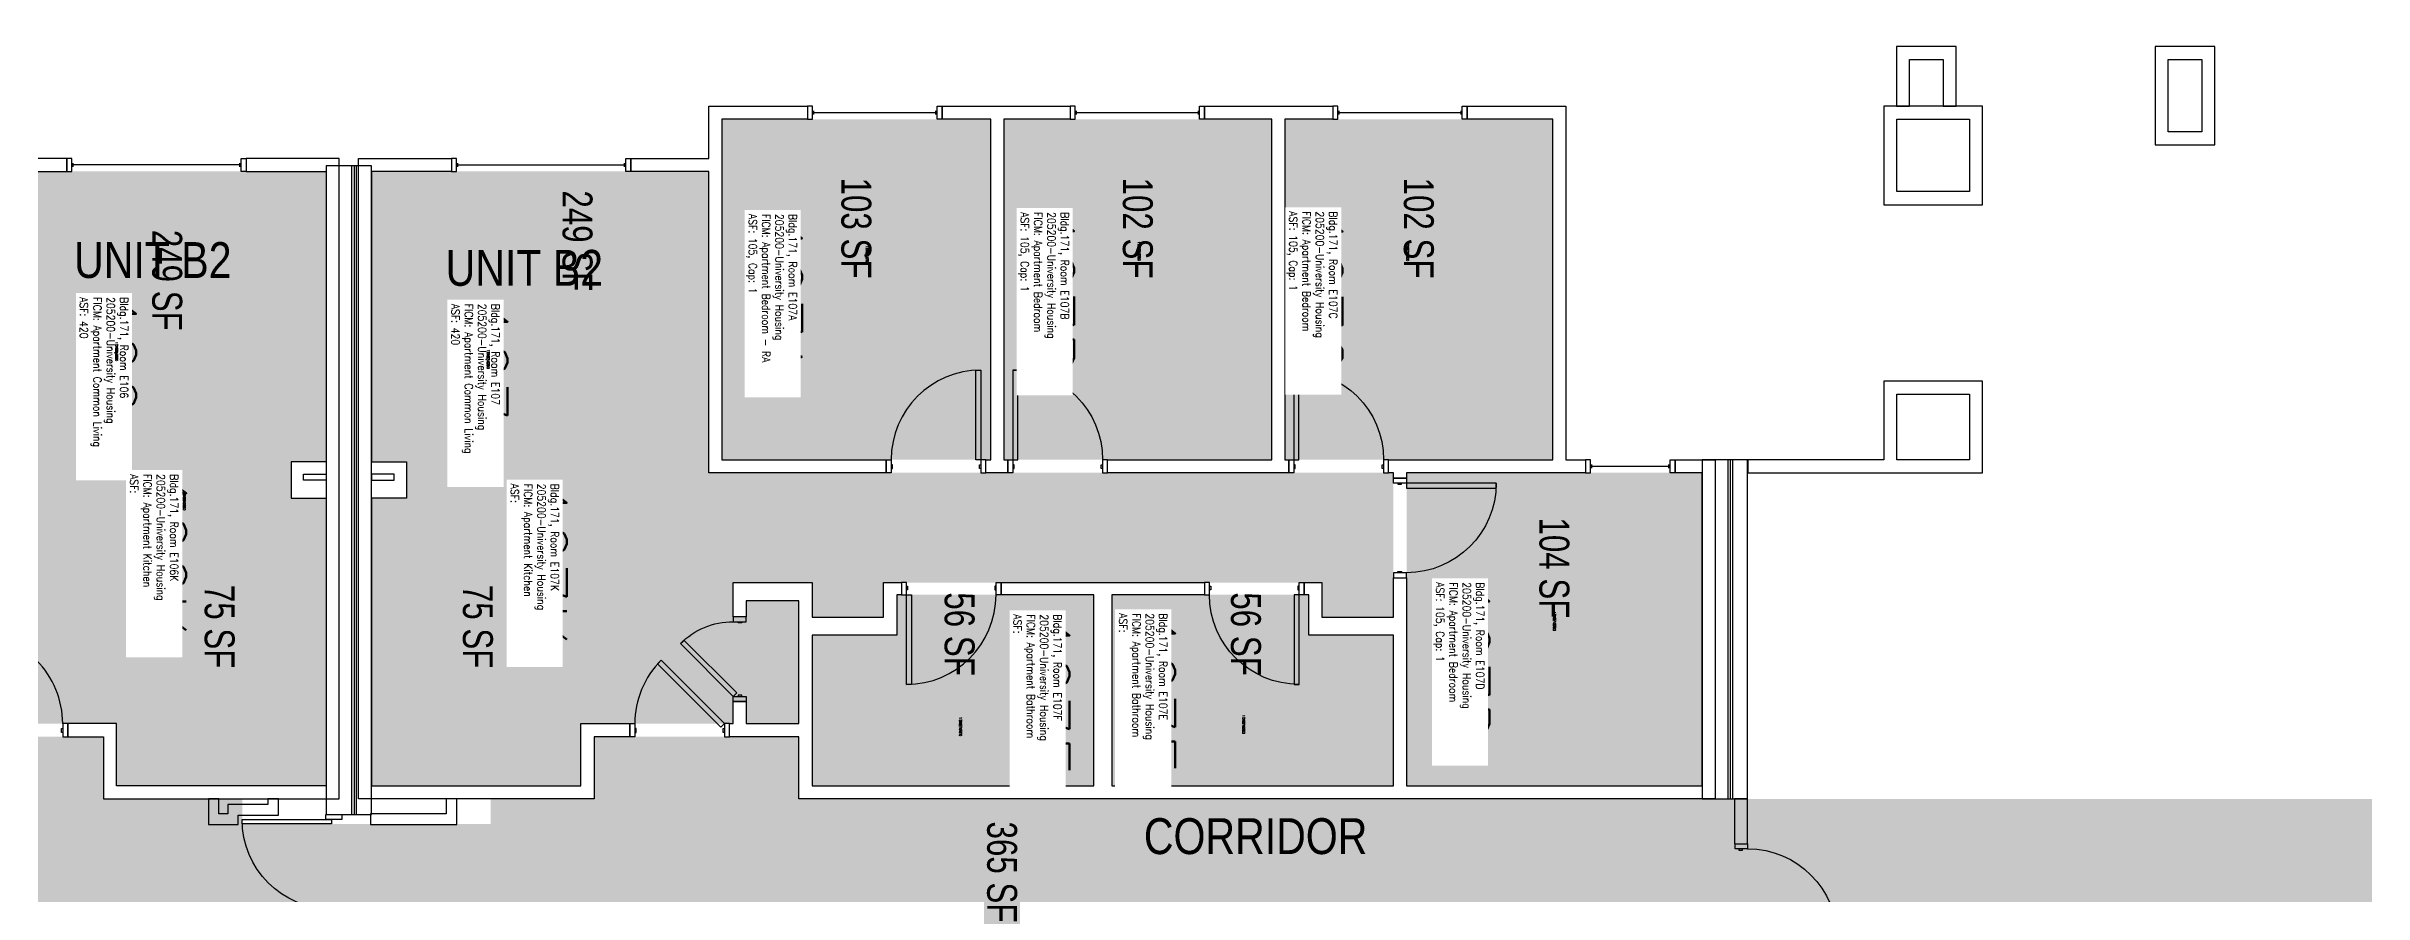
# Model space of a CAD drawing. Header units: inches. Extents: x 9163 to 12768, y -254 to 1312.
# Drawn here: x 10903 to 11834, y 971 to 1312 of the extents above; entities that cross this region are included whole.
import ezdxf
from ezdxf.enums import TextEntityAlignment as Align

# ---------------------------------------------------------------- set-up
doc = ezdxf.new("R2010")
doc.units = ezdxf.units.IN
doc.header["$LTSCALE"] = 48
doc.header["$MEASUREMENT"] = 0
for name, color, linetype in [('A-AREA-IDEN', 1, 'Continuous'), ('A-DOOR', 2, 'Continuous'), ('A-GLAZ', 1, 'Continuous'), ('A-IDEN-RNUM', 7, 'Continuous'), ('A-IDEN-SNUM', 4, 'Continuous'), ('A-IDEN-VNUM', 4, 'Continuous'), ('A-WALL', 5, 'Continuous'), ('AREA-TEXT', 3, 'Continuous'), ('Rooms-Category-Color', 7, 'Continuous'), ('Rooms-College-Color', 7, 'Continuous'), ('Rooms-Department-Color', 7, 'Continuous'), ('Rooms-Division-Color', 7, 'Continuous'), ('Rooms-Information', 7, 'Continuous')]:
    doc.layers.add(name, color=color, linetype=linetype)
doc.styles.add('AREA', font='arial.ttf', dxfattribs={"width": 0.75, "height": 12})
doc.styles.add('ROOMSNUMBER', font='txt.shx', dxfattribs={"height": 0.03})
doc.styles.add('ROOMVNUMBER', font='simplex.shx', dxfattribs={"width": 0.85})
doc.styles.get("Standard").update_dxf_attribs({"font": 'ARIALN.TTF'})

msp = doc.modelspace()

# ---------------------------------------------------------------- hatches: boundary and pattern name
h = msp.add_hatch()
h.set_pattern_fill('ANSI31', color=256, style=0)
h.set_pattern_definition([(135, (11632.31471, 1660.34839), (0.088388348, 0.088388348), [])])
h.paths.add_polyline_path([(11300.84, 1076.4), (11242.11, 1076.4), (11242.11, 1067.19), (11300.84, 1067.19)], flags=9)
at = {"layer": 'Rooms-Category-Color', "true_color": 0x728ef3}
for points in [[(11282.08, 1282.26), (11174.08, 1282.26), (11174.08, 1145.51), (11282.08, 1145.51), (11282.07, 1281.81)], [(11394.96, 1282.26), (11287.33, 1282.26), (11287.32, 1145.52), (11394.96, 1145.51), (11394.94, 1281.81)], [(11400.21, 1282.26), (11507.83, 1282.26), (11507.83, 1145.51), (11400.19, 1145.52), (11400.19, 1281.81)], [(11015.08, 1144.63), (10930.94, 1144.63), (10930.94, 1039.51), (10869.81, 1039.51), (10869.81, 1048.46), (10864.56, 1048.46), (10864.56, 1039.51), (10843.37, 1039.51), (10843.37, 1088.88), (10864.56, 1088.88), (10864.56, 1082.46), (10869.81, 1082.46), (10869.81, 1096.13), (10838.12, 1096.13), (10838.12, 1082.26), (10809.37, 1082.26), (10809.37, 1096.13), (10633.33, 1096.13), (10633.33, 1082.26), (10604.58, 1082.26), (10604.58, 1140.26), (10879.58, 1140.26), (10879.58, 1261.26), (11015.08, 1261.26)], [(11033.33, 1144.63), (11117.48, 1144.63), (11117.48, 1039.51), (11178.6, 1039.51), (11178.6, 1048.46), (11183.85, 1048.46), (11183.85, 1039.51), (11205.05, 1039.51), (11205.05, 1088.88), (11183.85, 1088.88), (11183.85, 1082.46), (11178.6, 1082.46), (11178.6, 1096.13), (11210.3, 1096.13), (11210.3, 1082.26), (11239.05, 1082.26), (11239.05, 1096.13), (11415.08, 1096.13), (11415.08, 1082.26), (11443.83, 1082.26), (11443.83, 1140.26), (11168.83, 1140.26), (11168.83, 1261.26), (11033.33, 1261.26)], [(10930.94, 1014.51), (10930.94, 1144.63), (11001.08, 1144.63), (11001.08, 1130.01), (11015.08, 1130.01), (11015.08, 1014.51)], [(11117.48, 1014.51), (11117.48, 1144.63), (11047.33, 1144.63), (11047.33, 1130.01), (11033.33, 1130.01), (11033.33, 1014.51)], [(11567.82, 1014.51), (11567.83, 1140.26), (11449.08, 1140.26), (11449.08, 1014.51)], [(11323.43, 1014.51), (11210.3, 1014.51), (11210.3, 1075.01), (11244.3, 1075.01), (11244.3, 1091.26), (11323.44, 1091.26)], [(11409.82, 1091.26), (11330.69, 1091.26), (11330.69, 1014.51), (11443.82, 1014.51), (11443.83, 1075.01), (11409.83, 1075.01)]]:
    msp.add_hatch(color=171, dxfattribs=at).paths.add_polyline_path(points)
at = {"layer": 'Rooms-Category-Color', "true_color": 0xadadad}
for points in [[(10981.46, 999.18), (10981.46, 1009.26), (10925.69, 1009.26), (10925.69, 1034.26), (10843.37, 1034.26), (10843.37, 1009.26), (10416.27, 1009.26), (10206, 798.98), (10188.32, 816.66), (10130.11, 758.45), (10147.79, 740.77), (9631.02, 224.01), (9613.34, 241.68), (9555.13, 183.47), (9572.81, 165.79), (9505.89, 98.87), (9517.47, 87.29), (9506.15, 75.98), (9498.72, 68.54), (9513.59, 53.35), (9544.69, 22.24), (9691.06, 169.49), (9691.77, 170.2), (9676.92, 185.05), (9743.84, 251.97), (9761.52, 234.29), (9819.73, 292.51), (9802.05, 310.18), (10318.82, 826.95), (10336.49, 809.27), (10394.71, 867.48), (10377.03, 885.16), (10443.95, 952.08), (10554.07, 841.95), (10632.39, 920.61), (10981.46, 920.61)], [(11586.08, 1009.26), (11205.05, 1009.26), (11205.05, 1034.26), (11122.73, 1034.26), (11122.73, 1009.26), (11081.21, 1009.26), (11081.21, 999.18), (10981.46, 999.18), (10981.46, 930.68), (10998.08, 930.68), (10998.08, 926.93), (11069.21, 926.93), (11069.21, 930.68), (11081.21, 930.68), (11081.21, 920.62), (11134.61, 920.63), (11134.58, 949.26), (11241.71, 949.26), (11241.71, 829.5), (11258.83, 829.5), (11340.08, 829.5), (11340.08, 949.88), (11559.83, 949.88), (11559.83, 949.26), (11567.83, 949.26), (11586.08, 949.26), (11586.08, 1009.26), (11586.08, 949.26), (11586.08, 955.26), (11586.08, 949.26)], [(11586.08, 1009.26), (11586.08, 949.25), (11718.14, 949.26), (11979.46, 949.26), (12351.33, 949.26), (12351.33, 915.16), (12326.33, 915.16), (12326.33, 856.04), (12351.33, 856.04), (12351.33, 233.63), (12411.33, 233.63), (12411.33, 271.26), (12411.33, 837.54), (12436.33, 837.54), (12436.33, 919.86), (12411.33, 919.86), (12411.33, 1009.26), (12297.55, 1009.26), (12297.55, 1034.26), (12215.23, 1034.26), (12215.23, 1009.26), (12031.19, 1009.26)]]:
    msp.add_hatch(color=253, dxfattribs=at).paths.add_polyline_path(points)
at = {"layer": 'Rooms-College-Color', "true_color": 0xadadad}
for points in [[(11282.08, 1282.26), (11174.08, 1282.26), (11174.08, 1145.51), (11282.08, 1145.51), (11282.07, 1281.81)], [(11394.96, 1282.26), (11287.33, 1282.26), (11287.32, 1145.52), (11394.96, 1145.51), (11394.94, 1281.81)], [(11400.21, 1282.26), (11507.83, 1282.26), (11507.83, 1145.51), (11400.19, 1145.52), (11400.19, 1281.81)], [(11015.08, 1144.63), (10930.94, 1144.63), (10930.94, 1039.51), (10869.81, 1039.51), (10869.81, 1048.46), (10864.56, 1048.46), (10864.56, 1039.51), (10843.37, 1039.51), (10843.37, 1088.88), (10864.56, 1088.88), (10864.56, 1082.46), (10869.81, 1082.46), (10869.81, 1096.13), (10838.12, 1096.13), (10838.12, 1082.26), (10809.37, 1082.26), (10809.37, 1096.13), (10633.33, 1096.13), (10633.33, 1082.26), (10604.58, 1082.26), (10604.58, 1140.26), (10879.58, 1140.26), (10879.58, 1261.26), (11015.08, 1261.26)], [(11033.33, 1144.63), (11117.48, 1144.63), (11117.48, 1039.51), (11178.6, 1039.51), (11178.6, 1048.46), (11183.85, 1048.46), (11183.85, 1039.51), (11205.05, 1039.51), (11205.05, 1088.88), (11183.85, 1088.88), (11183.85, 1082.46), (11178.6, 1082.46), (11178.6, 1096.13), (11210.3, 1096.13), (11210.3, 1082.26), (11239.05, 1082.26), (11239.05, 1096.13), (11415.08, 1096.13), (11415.08, 1082.26), (11443.83, 1082.26), (11443.83, 1140.26), (11168.83, 1140.26), (11168.83, 1261.26), (11033.33, 1261.26)], [(10930.94, 1014.51), (10930.94, 1144.63), (11001.08, 1144.63), (11001.08, 1130.01), (11015.08, 1130.01), (11015.08, 1014.51)], [(11117.48, 1014.51), (11117.48, 1144.63), (11047.33, 1144.63), (11047.33, 1130.01), (11033.33, 1130.01), (11033.33, 1014.51)], [(11567.82, 1014.51), (11567.83, 1140.26), (11449.08, 1140.26), (11449.08, 1014.51)], [(11323.43, 1014.51), (11210.3, 1014.51), (11210.3, 1075.01), (11244.3, 1075.01), (11244.3, 1091.26), (11323.44, 1091.26)], [(11409.82, 1091.26), (11330.69, 1091.26), (11330.69, 1014.51), (11443.82, 1014.51), (11443.83, 1075.01), (11409.83, 1075.01)], [(10981.46, 999.18), (10981.46, 1009.26), (10925.69, 1009.26), (10925.69, 1034.26), (10843.37, 1034.26), (10843.37, 1009.26), (10416.27, 1009.26), (10206, 798.98), (10188.32, 816.66), (10130.11, 758.45), (10147.79, 740.77), (9631.02, 224.01), (9613.34, 241.68), (9555.13, 183.47), (9572.81, 165.79), (9505.89, 98.87), (9517.47, 87.29), (9506.15, 75.98), (9498.72, 68.54), (9513.59, 53.35), (9544.69, 22.24), (9691.06, 169.49), (9691.77, 170.2), (9676.92, 185.05), (9743.84, 251.97), (9761.52, 234.29), (9819.73, 292.51), (9802.05, 310.18), (10318.82, 826.95), (10336.49, 809.27), (10394.71, 867.48), (10377.03, 885.16), (10443.95, 952.08), (10554.07, 841.95), (10632.39, 920.61), (10981.46, 920.61)], [(11586.08, 1009.26), (11205.05, 1009.26), (11205.05, 1034.26), (11122.73, 1034.26), (11122.73, 1009.26), (11081.21, 1009.26), (11081.21, 999.18), (10981.46, 999.18), (10981.46, 930.68), (10998.08, 930.68), (10998.08, 926.93), (11069.21, 926.93), (11069.21, 930.68), (11081.21, 930.68), (11081.21, 920.62), (11134.61, 920.63), (11134.58, 949.26), (11241.71, 949.26), (11241.71, 829.5), (11258.83, 829.5), (11340.08, 829.5), (11340.08, 949.88), (11559.83, 949.88), (11559.83, 949.26), (11567.83, 949.26), (11586.08, 949.26), (11586.08, 1009.26), (11586.08, 949.26), (11586.08, 955.26), (11586.08, 949.26)], [(11586.08, 1009.26), (11586.08, 949.25), (11718.14, 949.26), (11979.46, 949.26), (12351.33, 949.26), (12351.33, 915.16), (12326.33, 915.16), (12326.33, 856.04), (12351.33, 856.04), (12351.33, 233.63), (12411.33, 233.63), (12411.33, 271.26), (12411.33, 837.54), (12436.33, 837.54), (12436.33, 919.86), (12411.33, 919.86), (12411.33, 1009.26), (12297.55, 1009.26), (12297.55, 1034.26), (12215.23, 1034.26), (12215.23, 1009.26), (12031.19, 1009.26)]]:
    msp.add_hatch(color=253, dxfattribs=at).paths.add_polyline_path(points)
at = {"layer": 'Rooms-Department-Color', "true_color": 0x604aed}
for points in [[(11282.08, 1282.26), (11174.08, 1282.26), (11174.08, 1145.51), (11282.08, 1145.51), (11282.07, 1281.81)], [(11394.96, 1282.26), (11287.33, 1282.26), (11287.32, 1145.52), (11394.96, 1145.51), (11394.94, 1281.81)], [(11400.21, 1282.26), (11507.83, 1282.26), (11507.83, 1145.51), (11400.19, 1145.52), (11400.19, 1281.81)], [(11015.08, 1144.63), (10930.94, 1144.63), (10930.94, 1039.51), (10869.81, 1039.51), (10869.81, 1048.46), (10864.56, 1048.46), (10864.56, 1039.51), (10843.37, 1039.51), (10843.37, 1088.88), (10864.56, 1088.88), (10864.56, 1082.46), (10869.81, 1082.46), (10869.81, 1096.13), (10838.12, 1096.13), (10838.12, 1082.26), (10809.37, 1082.26), (10809.37, 1096.13), (10633.33, 1096.13), (10633.33, 1082.26), (10604.58, 1082.26), (10604.58, 1140.26), (10879.58, 1140.26), (10879.58, 1261.26), (11015.08, 1261.26)], [(11033.33, 1144.63), (11117.48, 1144.63), (11117.48, 1039.51), (11178.6, 1039.51), (11178.6, 1048.46), (11183.85, 1048.46), (11183.85, 1039.51), (11205.05, 1039.51), (11205.05, 1088.88), (11183.85, 1088.88), (11183.85, 1082.46), (11178.6, 1082.46), (11178.6, 1096.13), (11210.3, 1096.13), (11210.3, 1082.26), (11239.05, 1082.26), (11239.05, 1096.13), (11415.08, 1096.13), (11415.08, 1082.26), (11443.83, 1082.26), (11443.83, 1140.26), (11168.83, 1140.26), (11168.83, 1261.26), (11033.33, 1261.26)], [(10930.94, 1014.51), (10930.94, 1144.63), (11001.08, 1144.63), (11001.08, 1130.01), (11015.08, 1130.01), (11015.08, 1014.51)], [(11117.48, 1014.51), (11117.48, 1144.63), (11047.33, 1144.63), (11047.33, 1130.01), (11033.33, 1130.01), (11033.33, 1014.51)], [(11567.82, 1014.51), (11567.83, 1140.26), (11449.08, 1140.26), (11449.08, 1014.51)], [(11323.43, 1014.51), (11210.3, 1014.51), (11210.3, 1075.01), (11244.3, 1075.01), (11244.3, 1091.26), (11323.44, 1091.26)], [(11409.82, 1091.26), (11330.69, 1091.26), (11330.69, 1014.51), (11443.82, 1014.51), (11443.83, 1075.01), (11409.83, 1075.01)]]:
    msp.add_hatch(color=173, dxfattribs=at).paths.add_polyline_path(points)
at = {"layer": 'Rooms-Department-Color', "true_color": 0xacacac}
for points in [[(10981.46, 999.18), (10981.46, 1009.26), (10925.69, 1009.26), (10925.69, 1034.26), (10843.37, 1034.26), (10843.37, 1009.26), (10416.27, 1009.26), (10206, 798.98), (10188.32, 816.66), (10130.11, 758.45), (10147.79, 740.77), (9631.02, 224.01), (9613.34, 241.68), (9555.13, 183.47), (9572.81, 165.79), (9505.89, 98.87), (9517.47, 87.29), (9506.15, 75.98), (9498.72, 68.54), (9513.59, 53.35), (9544.69, 22.24), (9691.06, 169.49), (9691.77, 170.2), (9676.92, 185.05), (9743.84, 251.97), (9761.52, 234.29), (9819.73, 292.51), (9802.05, 310.18), (10318.82, 826.95), (10336.49, 809.27), (10394.71, 867.48), (10377.03, 885.16), (10443.95, 952.08), (10554.07, 841.95), (10632.39, 920.61), (10981.46, 920.61)], [(11586.08, 1009.26), (11205.05, 1009.26), (11205.05, 1034.26), (11122.73, 1034.26), (11122.73, 1009.26), (11081.21, 1009.26), (11081.21, 999.18), (10981.46, 999.18), (10981.46, 930.68), (10998.08, 930.68), (10998.08, 926.93), (11069.21, 926.93), (11069.21, 930.68), (11081.21, 930.68), (11081.21, 920.62), (11134.61, 920.63), (11134.58, 949.26), (11241.71, 949.26), (11241.71, 829.5), (11258.83, 829.5), (11340.08, 829.5), (11340.08, 949.88), (11559.83, 949.88), (11559.83, 949.26), (11567.83, 949.26), (11586.08, 949.26), (11586.08, 1009.26), (11586.08, 949.26), (11586.08, 955.26), (11586.08, 949.26)], [(11586.08, 1009.26), (11586.08, 949.25), (11718.14, 949.26), (11979.46, 949.26), (12351.33, 949.26), (12351.33, 915.16), (12326.33, 915.16), (12326.33, 856.04), (12351.33, 856.04), (12351.33, 233.63), (12411.33, 233.63), (12411.33, 271.26), (12411.33, 837.54), (12436.33, 837.54), (12436.33, 919.86), (12411.33, 919.86), (12411.33, 1009.26), (12297.55, 1009.26), (12297.55, 1034.26), (12215.23, 1034.26), (12215.23, 1009.26), (12031.19, 1009.26)]]:
    msp.add_hatch(color=253, dxfattribs=at).paths.add_polyline_path(points)
at = {"layer": 'Rooms-Division-Color', "true_color": 0x604aed}
for points in [[(11282.08, 1282.26), (11174.08, 1282.26), (11174.08, 1145.51), (11282.08, 1145.51), (11282.07, 1281.81)], [(11394.96, 1282.26), (11287.33, 1282.26), (11287.32, 1145.52), (11394.96, 1145.51), (11394.94, 1281.81)], [(11400.21, 1282.26), (11507.83, 1282.26), (11507.83, 1145.51), (11400.19, 1145.52), (11400.19, 1281.81)], [(11015.08, 1144.63), (10930.94, 1144.63), (10930.94, 1039.51), (10869.81, 1039.51), (10869.81, 1048.46), (10864.56, 1048.46), (10864.56, 1039.51), (10843.37, 1039.51), (10843.37, 1088.88), (10864.56, 1088.88), (10864.56, 1082.46), (10869.81, 1082.46), (10869.81, 1096.13), (10838.12, 1096.13), (10838.12, 1082.26), (10809.37, 1082.26), (10809.37, 1096.13), (10633.33, 1096.13), (10633.33, 1082.26), (10604.58, 1082.26), (10604.58, 1140.26), (10879.58, 1140.26), (10879.58, 1261.26), (11015.08, 1261.26)], [(11033.33, 1144.63), (11117.48, 1144.63), (11117.48, 1039.51), (11178.6, 1039.51), (11178.6, 1048.46), (11183.85, 1048.46), (11183.85, 1039.51), (11205.05, 1039.51), (11205.05, 1088.88), (11183.85, 1088.88), (11183.85, 1082.46), (11178.6, 1082.46), (11178.6, 1096.13), (11210.3, 1096.13), (11210.3, 1082.26), (11239.05, 1082.26), (11239.05, 1096.13), (11415.08, 1096.13), (11415.08, 1082.26), (11443.83, 1082.26), (11443.83, 1140.26), (11168.83, 1140.26), (11168.83, 1261.26), (11033.33, 1261.26)], [(10930.94, 1014.51), (10930.94, 1144.63), (11001.08, 1144.63), (11001.08, 1130.01), (11015.08, 1130.01), (11015.08, 1014.51)], [(11117.48, 1014.51), (11117.48, 1144.63), (11047.33, 1144.63), (11047.33, 1130.01), (11033.33, 1130.01), (11033.33, 1014.51)], [(11567.82, 1014.51), (11567.83, 1140.26), (11449.08, 1140.26), (11449.08, 1014.51)], [(11323.43, 1014.51), (11210.3, 1014.51), (11210.3, 1075.01), (11244.3, 1075.01), (11244.3, 1091.26), (11323.44, 1091.26)], [(11409.82, 1091.26), (11330.69, 1091.26), (11330.69, 1014.51), (11443.82, 1014.51), (11443.83, 1075.01), (11409.83, 1075.01)]]:
    msp.add_hatch(color=173, dxfattribs=at).paths.add_polyline_path(points)
at = {"layer": 'Rooms-Division-Color', "true_color": 0xadadad}
for points in [[(10981.46, 999.18), (10981.46, 1009.26), (10925.69, 1009.26), (10925.69, 1034.26), (10843.37, 1034.26), (10843.37, 1009.26), (10416.27, 1009.26), (10206, 798.98), (10188.32, 816.66), (10130.11, 758.45), (10147.79, 740.77), (9631.02, 224.01), (9613.34, 241.68), (9555.13, 183.47), (9572.81, 165.79), (9505.89, 98.87), (9517.47, 87.29), (9506.15, 75.98), (9498.72, 68.54), (9513.59, 53.35), (9544.69, 22.24), (9691.06, 169.49), (9691.77, 170.2), (9676.92, 185.05), (9743.84, 251.97), (9761.52, 234.29), (9819.73, 292.51), (9802.05, 310.18), (10318.82, 826.95), (10336.49, 809.27), (10394.71, 867.48), (10377.03, 885.16), (10443.95, 952.08), (10554.07, 841.95), (10632.39, 920.61), (10981.46, 920.61)], [(11586.08, 1009.26), (11205.05, 1009.26), (11205.05, 1034.26), (11122.73, 1034.26), (11122.73, 1009.26), (11081.21, 1009.26), (11081.21, 999.18), (10981.46, 999.18), (10981.46, 930.68), (10998.08, 930.68), (10998.08, 926.93), (11069.21, 926.93), (11069.21, 930.68), (11081.21, 930.68), (11081.21, 920.62), (11134.61, 920.63), (11134.58, 949.26), (11241.71, 949.26), (11241.71, 829.5), (11258.83, 829.5), (11340.08, 829.5), (11340.08, 949.88), (11559.83, 949.88), (11559.83, 949.26), (11567.83, 949.26), (11586.08, 949.26), (11586.08, 1009.26), (11586.08, 949.26), (11586.08, 955.26), (11586.08, 949.26)], [(11586.08, 1009.26), (11586.08, 949.25), (11718.14, 949.26), (11979.46, 949.26), (12351.33, 949.26), (12351.33, 915.16), (12326.33, 915.16), (12326.33, 856.04), (12351.33, 856.04), (12351.33, 233.63), (12411.33, 233.63), (12411.33, 271.26), (12411.33, 837.54), (12436.33, 837.54), (12436.33, 919.86), (12411.33, 919.86), (12411.33, 1009.26), (12297.55, 1009.26), (12297.55, 1034.26), (12215.23, 1034.26), (12215.23, 1009.26), (12031.19, 1009.26)]]:
    msp.add_hatch(color=253, dxfattribs=at).paths.add_polyline_path(points)

# ---------------------------------------------------------------- linework, layer by layer
at = {"layer": 'A-DOOR'}
for p, q in [((10981.33, 999.28), (10981.33, 1001.03)), ((10981.33, 1001.03), (11017.33, 1001.03)), ((11017.33, 999.28), (10981.33, 999.28)), ((11014.96, 1001.03), (11014.96, 1003.03)), ((11014.96, 1003.03), (11021.46, 1003.03)), ((11021.46, 1001.03), (11014.96, 1001.03)), ((11017.33, 1001.03), (11017.33, 999.28)), ((11021.46, 1003.03), (11021.46, 1001.03)), ((11581.08, 989.26), (11581.08, 991.26)), ((11581.08, 991.26), (11586.08, 991.26)), ((11586.08, 989.26), (11581.08, 989.26)), ((11582.58, 989.26), (11582.58, 988.76)), ((11584.08, 989.26), (11582.58, 989.26)), ((11582.58, 988.76), (11584.08, 988.76)), ((11584.08, 988.76), (11584.08, 989.26)), ((11586.08, 991.26), (11586.08, 989.26))]:
    msp.add_line(p, q, dxfattribs=at)
for points in [[(11278.08, 1145.51), (11276.08, 1145.51), (11276.08, 1181.51), (11278.08, 1181.51)], [(11290.96, 1145.51), (11292.96, 1145.51), (11292.96, 1181.51), (11290.96, 1181.51)], [(11403.83, 1145.51), (11405.83, 1145.51), (11405.83, 1181.51), (11403.83, 1181.51)], [(11242.08, 1140.26), (11240.08, 1140.26), (11240.08, 1145.51), (11242.08, 1145.51)], [(11278.08, 1140.26), (11280.08, 1140.26), (11280.08, 1145.51), (11278.08, 1145.51)], [(11290.96, 1140.26), (11288.96, 1140.26), (11288.96, 1145.51), (11290.96, 1145.51)], [(11326.96, 1140.26), (11328.96, 1140.26), (11328.96, 1145.51), (11326.96, 1145.51)], [(11403.83, 1140.26), (11401.83, 1140.26), (11401.83, 1145.51), (11403.83, 1145.51)], [(11439.83, 1140.26), (11441.83, 1140.26), (11441.83, 1145.51), (11439.83, 1145.51)], [(11242.08, 1142.01), (11242.58, 1142.01), (11242.58, 1143.51), (11242.08, 1143.51)], [(11278.08, 1142.01), (11277.58, 1142.01), (11277.58, 1143.51), (11278.08, 1143.51)], [(11290.96, 1142.01), (11291.46, 1142.01), (11291.46, 1143.51), (11290.96, 1143.51)], [(11326.96, 1142.01), (11326.46, 1142.01), (11326.46, 1143.51), (11326.96, 1143.51)], [(11403.83, 1142.01), (11404.33, 1142.01), (11404.33, 1143.51), (11403.83, 1143.51)], [(11439.83, 1142.01), (11439.33, 1142.01), (11439.33, 1143.51), (11439.83, 1143.51)], [(11443.83, 1136.13), (11443.83, 1138.13), (11449.08, 1138.13), (11449.08, 1136.13)], [(11445.58, 1136.13), (11445.58, 1135.63), (11447.08, 1135.63), (11447.08, 1136.13)], [(11449.08, 1136.13), (11449.08, 1134.13), (11485.08, 1134.13), (11485.08, 1136.13)], [(11443.83, 1100.13), (11443.83, 1098.13), (11449.08, 1098.13), (11449.08, 1100.13)], [(11445.58, 1100.13), (11445.58, 1100.63), (11447.08, 1100.63), (11447.08, 1100.13)], [(11248.19, 1096.13), (11246.19, 1096.13), (11246.19, 1091.26), (11248.19, 1091.26)], [(11248.19, 1094.76), (11248.69, 1094.76), (11248.69, 1093.26), (11248.19, 1093.26)], [(11248.19, 1091.26), (11250.19, 1091.26), (11250.19, 1055.26), (11248.19, 1055.26)], [(11284.19, 1094.76), (11283.69, 1094.76), (11283.69, 1093.26), (11284.19, 1093.26)], [(11284.19, 1096.13), (11286.19, 1096.13), (11286.19, 1091.26), (11284.19, 1091.26)], [(11369.94, 1096.13), (11367.94, 1096.13), (11367.94, 1091.26), (11369.94, 1091.26)], [(11369.94, 1094.76), (11370.44, 1094.76), (11370.44, 1093.26), (11369.94, 1093.26)], [(11405.94, 1091.26), (11403.94, 1091.26), (11403.94, 1055.26), (11405.94, 1055.26)], [(11405.94, 1094.76), (11405.44, 1094.76), (11405.44, 1093.26), (11405.94, 1093.26)], [(11405.94, 1096.13), (11407.94, 1096.13), (11407.94, 1091.26), (11405.94, 1091.26)], [(11183.85, 1080.46), (11183.85, 1082.46), (11178.6, 1082.46), (11178.6, 1080.46)], [(11182.1, 1080.46), (11182.1, 1079.96), (11180.6, 1079.96), (11180.6, 1080.46)], [(11178.6, 1050.46), (11180.02, 1051.87), (11158.8, 1073.08), (11157.39, 1071.67)], [(11175.11, 1039.51), (11173.7, 1038.09), (11148.24, 1063.55), (11149.66, 1064.96)], [(11183.85, 1050.46), (11183.85, 1048.46), (11178.6, 1048.46), (11178.6, 1050.46)], [(11182.1, 1050.46), (11182.1, 1050.96), (11180.6, 1050.96), (11180.6, 1050.46)], [(10909.3, 1036.01), (10908.8, 1036.01), (10908.8, 1037.51), (10909.3, 1037.51)], [(10909.3, 1034.26), (10911.3, 1034.26), (10911.3, 1039.51), (10909.3, 1039.51)], [(11139.11, 1034.26), (11137.11, 1034.26), (11137.11, 1039.51), (11139.11, 1039.51)], [(11139.11, 1036.01), (11139.61, 1036.01), (11139.61, 1037.51), (11139.11, 1037.51)], [(11175.11, 1036.01), (11174.61, 1036.01), (11174.61, 1037.51), (11175.11, 1037.51)], [(11175.11, 1034.26), (11177.11, 1034.26), (11177.11, 1039.51), (11175.11, 1039.51)]]:
    msp.add_lwpolyline(points, close=True, dxfattribs=at)
for centre, start, end in [((11278.08, 1145.51), 90, 180), ((11248.19, 1091.26), 270, 0), ((10873.3, 1039.51), 0, 45), ((11175.11, 1039.51), 135, 180)]:
    msp.add_arc(centre, 36, start, end, dxfattribs=at)
at = {"layer": 'A-DOOR', "extrusion": (0, 0, -1)}
for centre, radius, start, end in [((-11290.96, 1145.51), 36, 90, 180), ((-11403.83, 1145.51), 36, 90, 180), ((-11449.08, 1136.13), 36, 180, 270), ((-11405.94, 1091.26), 36, 270, 0), ((-11178.6, 1050.46), 30, 45, 90), ((-11017.33, 1001.03), 36, 270, 0), ((-11586.08, 953.26), 36, 90, 180)]:
    msp.add_arc(centre, radius, start, end, dxfattribs=at)
at = {"layer": 'A-GLAZ'}
for p, q in [((11210.99, 1284.13), (11210.99, 1285.63)), ((11210.99, 1284.88), (11259.99, 1284.88)), ((11259.99, 1284.13), (11259.99, 1285.63)), ((11316.46, 1284.13), (11316.46, 1285.63)), ((11316.46, 1284.88), (11365.46, 1284.88)), ((11365.46, 1284.13), (11365.46, 1285.63)), ((11421.98, 1284.13), (11421.98, 1285.63)), ((11421.98, 1284.88), (11470.98, 1284.88)), ((11470.98, 1284.13), (11470.98, 1285.63)), ((10913.47, 1263.13), (10913.47, 1264.63)), ((10980.47, 1263.88), (10913.47, 1263.88)), ((10980.47, 1263.13), (10980.47, 1264.63)), ((11067.95, 1263.13), (11067.95, 1264.63)), ((11067.95, 1263.88), (11134.95, 1263.88)), ((11134.95, 1263.13), (11134.95, 1264.63)), ((11523.45, 1142.13), (11523.45, 1143.63)), ((11523.45, 1142.88), (11554.45, 1142.88)), ((11554.45, 1142.13), (11554.45, 1143.63))]:
    msp.add_line(p, q, dxfattribs=at)
for points in [[(11210.49, 1287.51), (11208.49, 1287.51), (11208.49, 1282.26), (11210.49, 1282.26)], [(11260.49, 1287.51), (11262.49, 1287.51), (11262.49, 1282.26), (11260.49, 1282.26)], [(11315.96, 1287.51), (11313.96, 1287.51), (11313.96, 1282.26), (11315.96, 1282.26)], [(11365.96, 1287.51), (11367.96, 1287.51), (11367.96, 1282.26), (11365.96, 1282.26)], [(11421.48, 1287.51), (11419.48, 1287.51), (11419.48, 1282.26), (11421.48, 1282.26)], [(11471.48, 1287.51), (11473.48, 1287.51), (11473.48, 1282.26), (11471.48, 1282.26)], [(10912.97, 1266.51), (10910.97, 1266.51), (10910.97, 1261.26), (10912.97, 1261.26)], [(10980.97, 1266.51), (10982.97, 1266.51), (10982.97, 1261.26), (10980.97, 1261.26)], [(11067.45, 1266.51), (11065.45, 1266.51), (11065.45, 1261.26), (11067.45, 1261.26)], [(11135.45, 1266.51), (11137.45, 1266.51), (11137.45, 1261.26), (11135.45, 1261.26)], [(11522.95, 1145.51), (11520.95, 1145.51), (11520.95, 1140.26), (11522.95, 1140.26)], [(11554.95, 1145.51), (11556.95, 1145.51), (11556.95, 1140.26), (11554.95, 1140.26)]]:
    msp.add_lwpolyline(points, close=True, dxfattribs=at)
at = {"layer": 'A-WALL'}
for p, q in [((11669.91, 1311.51), (11645.91, 1311.51)), ((11645.91, 1311.51), (11645.91, 1287.51)), ((11651.16, 1306.26), (11664.66, 1306.26)), ((11651.16, 1287.51), (11651.16, 1306.26)), ((11664.66, 1306.26), (11664.66, 1287.51)), ((11669.91, 1287.51), (11669.91, 1311.51)), ((11773.74, 1311.51), (11749.74, 1311.51)), ((11749.74, 1311.51), (11749.74, 1271.91)), ((11754.99, 1306.26), (11768.49, 1306.26)), ((11754.99, 1277.16), (11754.99, 1306.26)), ((11768.49, 1306.26), (11768.49, 1277.16)), ((11773.74, 1271.91), (11773.74, 1311.51)), ((11168.83, 1287.51), (11208.49, 1287.51)), ((11168.83, 1266.51), (11168.83, 1287.51)), ((11208.49, 1287.51), (11208.49, 1282.26)), ((11262.49, 1287.51), (11313.96, 1287.51)), ((11262.49, 1282.26), (11262.49, 1287.51)), ((11313.96, 1287.51), (11313.96, 1282.26)), ((11367.96, 1282.26), (11367.96, 1287.51)), ((11367.96, 1287.51), (11419.48, 1287.51)), ((11419.48, 1287.51), (11419.48, 1282.26)), ((11473.48, 1287.51), (11513.08, 1287.51)), ((11473.48, 1282.26), (11473.48, 1287.51)), ((11513.08, 1287.51), (11513.08, 1145.51)), ((11640.83, 1287.51), (11640.83, 1247.91)), ((11680.43, 1287.51), (11640.83, 1287.51)), ((11645.91, 1287.51), (11651.16, 1287.51)), ((11664.66, 1287.51), (11669.91, 1287.51)), ((11680.43, 1247.91), (11680.43, 1287.51)), ((11208.49, 1282.26), (11174.08, 1282.26)), ((11174.08, 1282.26), (11174.08, 1145.51)), ((11282.08, 1282.26), (11262.49, 1282.26)), ((11282.08, 1145.51), (11282.08, 1282.26)), ((11313.96, 1282.26), (11287.33, 1282.26)), ((11287.33, 1282.26), (11287.33, 1145.51)), ((11394.96, 1282.26), (11367.96, 1282.26)), ((11394.96, 1145.51), (11394.96, 1282.26)), ((11400.21, 1282.26), (11400.21, 1145.51)), ((11419.48, 1282.26), (11400.21, 1282.26)), ((11507.83, 1282.26), (11473.48, 1282.26)), ((11507.83, 1145.51), (11507.83, 1282.26)), ((11646.08, 1253.16), (11646.08, 1282.26)), ((11646.08, 1282.26), (11675.18, 1282.26)), ((11675.18, 1282.26), (11675.18, 1253.16)), ((11768.49, 1277.16), (11754.99, 1277.16)), ((10910.97, 1266.51), (10879.58, 1266.51)), ((10910.97, 1261.26), (10910.97, 1266.51)), ((11020.33, 1266.51), (10982.97, 1266.51)), ((10982.97, 1266.51), (10982.97, 1261.26)), ((11020.33, 1009.26), (11020.33, 1266.51)), ((11028.08, 1266.51), (11065.45, 1266.51)), ((11028.08, 1009.26), (11028.08, 1266.51)), ((11065.45, 1266.51), (11065.45, 1261.26)), ((11137.45, 1266.51), (11168.83, 1266.51)), ((11137.45, 1261.26), (11137.45, 1266.51)), ((11749.74, 1271.91), (11773.74, 1271.91)), ((10879.58, 1261.26), (10910.97, 1261.26)), ((10982.97, 1261.26), (11015.08, 1261.26)), ((11033.33, 1263.51), (11015.08, 1263.51)), ((11015.08, 1263.51), (11015.08, 1003.03)), ((11015.08, 1261.26), (11015.08, 1144.63)), ((11025.33, 1263.51), (11025.33, 1003.03)), ((11026.33, 1263.51), (11026.33, 1003.03)), ((11027.33, 1003.03), (11027.33, 1263.51)), ((11033.33, 1003.03), (11033.33, 1263.51)), ((11065.45, 1261.26), (11033.33, 1261.26)), ((11033.33, 1261.26), (11033.33, 1144.63)), ((11168.83, 1261.26), (11137.45, 1261.26)), ((11168.83, 1140.26), (11168.83, 1261.26)), ((11640.83, 1247.91), (11680.43, 1247.91)), ((11675.18, 1253.16), (11646.08, 1253.16)), ((11640.83, 1177.1), (11640.83, 1145.51)), ((11680.43, 1177.1), (11640.83, 1177.1)), ((11680.43, 1140.26), (11680.43, 1177.1)), ((11646.08, 1145.51), (11646.08, 1171.85)), ((11646.08, 1171.85), (11675.18, 1171.85)), ((11675.18, 1171.85), (11675.18, 1145.51)), ((11174.08, 1145.51), (11240.08, 1145.51)), ((11240.08, 1145.51), (11240.08, 1140.26)), ((11280.08, 1145.51), (11282.08, 1145.51)), ((11280.08, 1140.26), (11280.08, 1145.51)), ((11287.33, 1145.51), (11288.96, 1145.51)), ((11288.96, 1145.51), (11288.96, 1140.26)), ((11328.96, 1145.51), (11394.96, 1145.51)), ((11328.96, 1140.26), (11328.96, 1145.51)), ((11400.21, 1145.51), (11401.83, 1145.51)), ((11401.83, 1145.51), (11401.83, 1140.26)), ((11441.83, 1145.51), (11507.83, 1145.51)), ((11441.83, 1140.26), (11441.83, 1145.51)), ((11513.08, 1145.51), (11520.95, 1145.51)), ((11520.95, 1145.51), (11520.95, 1140.26)), ((11556.95, 1145.51), (11573.08, 1145.51)), ((11556.95, 1140.26), (11556.95, 1145.51)), ((11586.08, 1145.51), (11567.83, 1145.51)), ((11567.83, 1145.51), (11567.83, 1009.26)), ((11573.08, 1145.51), (11573.08, 1009.26)), ((11578.08, 1145.51), (11578.08, 1009.26)), ((11579.08, 1145.51), (11579.08, 1009.26)), ((11580.08, 1009.26), (11580.08, 1145.51)), ((11586.08, 1009.26), (11586.08, 1145.51)), ((11640.83, 1145.51), (11586.1, 1145.51)), ((11586.1, 1145.51), (11586.1, 1140.26)), ((11675.18, 1145.51), (11646.08, 1145.51)), ((11001.08, 1144.63), (11001.08, 1130.01)), ((11015.08, 1144.63), (11001.08, 1144.63)), ((11005.96, 1137.26), (11005.96, 1139.76)), ((11005.96, 1139.76), (11015.08, 1139.76)), ((11015.08, 1137.26), (11005.96, 1137.26)), ((11015.08, 1139.76), (11015.08, 1137.26)), ((11033.33, 1144.63), (11047.33, 1144.63)), ((11033.33, 1139.76), (11033.33, 1137.26)), ((11042.46, 1139.76), (11033.33, 1139.76)), ((11033.33, 1137.26), (11042.46, 1137.26)), ((11042.46, 1137.26), (11042.46, 1139.76)), ((11047.33, 1144.63), (11047.33, 1130.01)), ((11240.08, 1140.26), (11168.83, 1140.26)), ((11288.96, 1140.26), (11280.08, 1140.26)), ((11401.83, 1140.26), (11328.96, 1140.26)), ((11443.83, 1140.26), (11441.83, 1140.26)), ((11443.83, 1138.13), (11443.83, 1140.26)), ((11449.08, 1138.13), (11443.83, 1138.13)), ((11512.46, 1140.26), (11449.08, 1140.26)), ((11449.08, 1140.26), (11449.08, 1138.13)), ((11520.95, 1140.26), (11512.46, 1140.26)), ((11567.83, 1140.26), (11556.95, 1140.26)), ((11567.83, 1014.51), (11567.83, 1140.26)), ((11586.1, 1140.26), (11680.43, 1140.26)), ((11001.08, 1130.01), (11015.08, 1130.01)), ((11015.08, 1130.01), (11015.08, 1014.51)), ((11033.33, 1130.01), (11033.33, 1014.51)), ((11047.33, 1130.01), (11033.33, 1130.01)), ((11178.6, 1096.13), (11210.3, 1096.13)), ((11178.6, 1082.46), (11178.6, 1096.13)), ((11210.3, 1096.13), (11210.3, 1082.26)), ((11239.05, 1096.13), (11246.19, 1096.13)), ((11239.05, 1082.26), (11239.05, 1096.13)), ((11246.19, 1091.26), (11244.3, 1091.26)), ((11244.3, 1091.26), (11244.3, 1075.01)), ((11246.19, 1096.13), (11246.19, 1091.26)), ((11286.19, 1096.13), (11367.94, 1096.13)), ((11286.19, 1091.26), (11286.19, 1096.13)), ((11323.44, 1091.26), (11286.19, 1091.26)), ((11323.44, 1014.51), (11323.44, 1091.26)), ((11367.94, 1091.26), (11330.69, 1091.26)), ((11330.69, 1091.26), (11330.69, 1014.51)), ((11367.94, 1096.13), (11367.94, 1091.26)), ((11407.94, 1096.13), (11415.08, 1096.13)), ((11407.94, 1091.26), (11407.94, 1096.13)), ((11409.83, 1091.26), (11407.94, 1091.26)), ((11409.83, 1075.01), (11409.83, 1091.26)), ((11415.08, 1096.13), (11415.08, 1082.26)), ((11443.83, 1095.51), (11443.83, 1098.13)), ((11443.83, 1098.13), (11449.08, 1098.13)), ((11443.83, 1082.26), (11443.83, 1095.51)), ((11449.08, 1098.13), (11449.08, 1095.51)), ((11449.08, 1095.51), (11449.08, 1014.51)), ((11183.85, 1082.46), (11178.6, 1082.46)), ((11205.05, 1088.88), (11183.85, 1088.88)), ((11183.85, 1088.88), (11183.85, 1082.46)), ((11205.05, 1039.51), (11205.05, 1088.88)), ((11210.3, 1082.26), (11239.05, 1082.26)), ((11415.08, 1082.26), (11443.83, 1082.26)), ((11244.3, 1075.01), (11210.3, 1075.01)), ((11210.3, 1075.01), (11210.3, 1014.51)), ((11443.83, 1075.01), (11409.83, 1075.01)), ((11443.83, 1014.51), (11443.83, 1075.01)), ((11178.6, 1039.51), (11178.6, 1048.46)), ((11178.6, 1048.46), (11183.85, 1048.46)), ((11183.85, 1048.46), (11183.85, 1039.51)), ((10930.94, 1039.51), (10911.3, 1039.51)), ((10911.3, 1039.51), (10911.3, 1034.26)), ((10911.3, 1034.26), (10925.69, 1034.26)), ((10925.69, 1034.26), (10925.69, 1009.26)), ((10930.94, 1014.51), (10930.94, 1039.51)), ((11117.48, 1039.51), (11137.11, 1039.51)), ((11117.48, 1014.51), (11117.48, 1039.51)), ((11137.11, 1034.26), (11122.73, 1034.26)), ((11122.73, 1034.26), (11122.73, 1009.26)), ((11137.11, 1039.51), (11137.11, 1034.26)), ((11177.11, 1039.51), (11178.6, 1039.51)), ((11177.11, 1034.26), (11177.11, 1039.51)), ((11205.05, 1034.26), (11177.11, 1034.26)), ((11183.85, 1039.51), (11205.05, 1039.51)), ((11205.05, 1009.26), (11205.05, 1034.26)), ((10925.69, 1009.26), (11020.33, 1009.26)), ((11015.08, 1014.51), (10930.94, 1014.51)), ((10972.08, 1009.26), (10967.83, 1009.26)), ((10967.83, 1009.26), (10967.83, 999.01)), ((10972.08, 1003.26), (10972.08, 1009.26)), ((10975.58, 1007.01), (10975.58, 1003.26)), ((10991.71, 1007.01), (10975.58, 1007.01)), ((10995.96, 1009.26), (10991.71, 1009.26)), ((10991.71, 1009.26), (10991.71, 1007.01)), ((10995.96, 1002.76), (10995.96, 1009.26)), ((11122.73, 1009.26), (11028.08, 1009.26)), ((11033.33, 1014.51), (11117.48, 1014.51)), ((11067.58, 1009.26), (11063.33, 1009.26)), ((11063.33, 1009.26), (11063.33, 1003.26)), ((11067.58, 999.01), (11067.58, 1009.26)), ((11444.46, 1009.26), (11205.05, 1009.26)), ((11210.3, 1014.51), (11323.44, 1014.51)), ((11330.69, 1014.51), (11443.83, 1014.51)), ((11573.08, 1009.26), (11444.46, 1009.26)), ((11449.08, 1014.51), (11567.83, 1014.51)), ((11567.83, 1009.26), (11586.08, 1009.26)), ((11580.83, 1009.26), (11580.83, 991.26)), ((11586.08, 1009.26), (11580.83, 1009.26)), ((11586.08, 991.26), (11586.08, 1009.26)), ((10967.83, 999.01), (10979.83, 999.01)), ((10975.58, 1003.26), (10972.08, 1003.26)), ((10979.83, 999.01), (10979.83, 1002.76)), ((10979.83, 1002.76), (10995.96, 1002.76)), ((11015.08, 1003.03), (11033.33, 1003.03)), ((11063.33, 1003.26), (11032.96, 1003.26)), ((11032.96, 1003.26), (11032.96, 999.01)), ((11032.96, 999.01), (11067.58, 999.01)), ((11580.83, 991.26), (11586.08, 991.26))]:
    msp.add_line(p, q, dxfattribs=at)

# ---------------------------------------------------------------- texts
at = {"layer": 'A-AREA-IDEN'}
for s, p in [('UNIT B2', (10945.5, 1218.48)), ('UNIT B2', (11094.72, 1215.35)), ('CORRIDOR', (11388.46, 987.14))]:
    msp.add_text(s, height=14.4, dxfattribs=at).set_placement(p, align=Align.CENTER)
at = {"layer": 'A-IDEN-RNUM', "style": 'ROOMSNUMBER', "width": 0.85}
for s, p in [('0107-A0', (11232.42, 1227.65)), ('0107-B0', (11341.66, 1229.28)), ('0107-C0', (11449.54, 1229.15)), ('0106-00', (10930.97, 1188.98)), ('0107-00', (11080.19, 1185.85)), ('0106-K0', (10958.18, 1129.03)), ('0107-K0', (11090.48, 1127.79)), ('0107-D0', (11508.48, 1080.66)), ('0107-F0', (11269.91, 1038.32)), ('0107-E0', (11383.67, 1039.23))]:
    msp.add_text(s, height=1, rotation=270, dxfattribs=at).set_placement(p, align=Align.MIDDLE_CENTER)
at = {"layer": 'A-IDEN-SNUM', "style": 'ROOMSNUMBER', "width": 0.85}
for s, p in [('1710E107A0', (11232.42, 1227.65)), ('1710E107B0', (11341.66, 1229.28)), ('1710E107C0', (11449.54, 1229.15)), ('1710E10600', (10930.97, 1188.98)), ('1710E10700', (11080.19, 1185.85)), ('1710E106K0', (10958.18, 1129.03)), ('1710E107K0', (11090.48, 1127.79)), ('1710E107D0', (11508.48, 1080.66)), ('1710E107E0', (11383.67, 1039.23)), ('1710E107F0', (11269.91, 1038.32))]:
    msp.add_text(s, height=1, rotation=270, dxfattribs=at).set_placement(p, align=Align.MIDDLE_CENTER)
at = {"layer": 'A-IDEN-VNUM', "style": 'ROOMVNUMBER', "width": 0.85}
for s, p in [('107A', (11195.05, 1211.42)), ('107B', (11304.3, 1213.05)), ('107C', (11412.17, 1212.92)), ('106', (10927.5, 1188.48)), ('107', (11076.72, 1185.35)), ('106K', (10947.65, 1107.85)), ('107K', (11100.5, 1104)), ('107D', (11471.11, 1064.43)), ('107E', (11344.9, 1052.4)), ('107F', (11302.5, 1052))]:
    msp.add_text(s, height=22.5, rotation=270, dxfattribs=at).set_placement(p, align=Align.MIDDLE_CENTER)
at = {"layer": 'AREA-TEXT', "style": 'AREA', "width": 0.75}
for s, p in [('103 SF', (11228.08, 1238.54)), ('102 SF', (11341.14, 1238.54)), ('102 SF', (11454.01, 1238.54)), ('249 SF', (11116.09, 1233.39)), ('249 SF', (10951.28, 1217.57)), ('104 SF', (11508.46, 1102.04)), ('75 SF', (10972.34, 1078.47)), ('75 SF', (11076.07, 1078.47)), ('56 SF', (11269.56, 1075.49)), ('56 SF', (11384.57, 1075.49)), ('365 SF', (11286.64, 979.94))]:
    msp.add_text(s, height=12, rotation=270, dxfattribs=at).set_placement(p, align=Align.MIDDLE_CENTER)

# ---------------------------------------------------------------- next in the draw order: texts
at = {"layer": 'Rooms-Information', "width": 72, "attachment_point": 7, "rotation": 270, "style": 'ROOMVNUMBER', "bg_fill": 3, "box_fill_scale": 1.5, "bg_fill_color": 256, "bg_fill_true_color": 13158600, "bg_fill_transparency": 0}
for s, insert, char_height in [('Bldg.171, Room E107A^M^J205200-University Housing^M^JFICM: Apartment Bedroom - RA^M^JASF: 105, Cap: 1', (11183.8, 1244.21), 3.21429), ('Bldg.171, Room E107B^M^J205200-University Housing^M^JFICM: Apartment Bedroom^M^JASF: 105, Cap: 1', (11293.05, 1244.92), 3.2143), ('Bldg.171, Room E107C^M^J205200-University Housing^M^JFICM: Apartment Bedroom^M^JASF: 105, Cap: 1', (11400.92, 1245.25), 3.2143), ('Bldg.171, Room E106K^M^J205200-University Housing^M^JFICM: Apartment Kitchen^M^JASF: ', (10936.4, 1139.72), 3.2143), ('Bldg.171, Room E107K^M^J205200-University Housing^M^JFICM: Apartment Kitchen^M^JASF: ', (11089.25, 1135.88), 3.2143), ('Bldg.171, Room E107D^M^J205200-University Housing^M^JFICM: Apartment Bedroom^M^JASF: 105, Cap: 1', (11459.86, 1096.31), 3.2143), ('Bldg.171, Room E107F^M^J205200-University Housing^M^JFICM: Apartment Bathroom^M^JASF: ', (11291.25, 1083.42), 3.2143), ('Bldg.171, Room E107E^M^J205200-University Housing^M^JFICM: Apartment Bathroom^M^JASF: ', (11333.65, 1083.82), 3.2143)]:
    msp.add_mtext(s, dxfattribs=dict(at, insert=insert, char_height=char_height))

# ---------------------------------------------------------------- next in the draw order: texts
at = {"layer": 'Rooms-Information', "char_height": 3.2143, "width": 72, "attachment_point": 7, "rotation": 270, "style": 'ROOMVNUMBER', "bg_fill": 3, "box_fill_scale": 1.5, "bg_fill_color": 256, "bg_fill_true_color": 13158600, "bg_fill_transparency": 0}
for s, insert in [('Bldg.171, Room E106^M^J205200-University Housing^M^JFICM: Apartment Common Living^M^JASF: 420', (10916.25, 1210.79)), ('Bldg.171, Room E107^M^J205200-University Housing^M^JFICM: Apartment Common Living^M^JASF: 420', (11065.47, 1208.12))]:
    msp.add_mtext(s, dxfattribs=dict(at, insert=insert))

doc.saveas('drawing.dxf')
